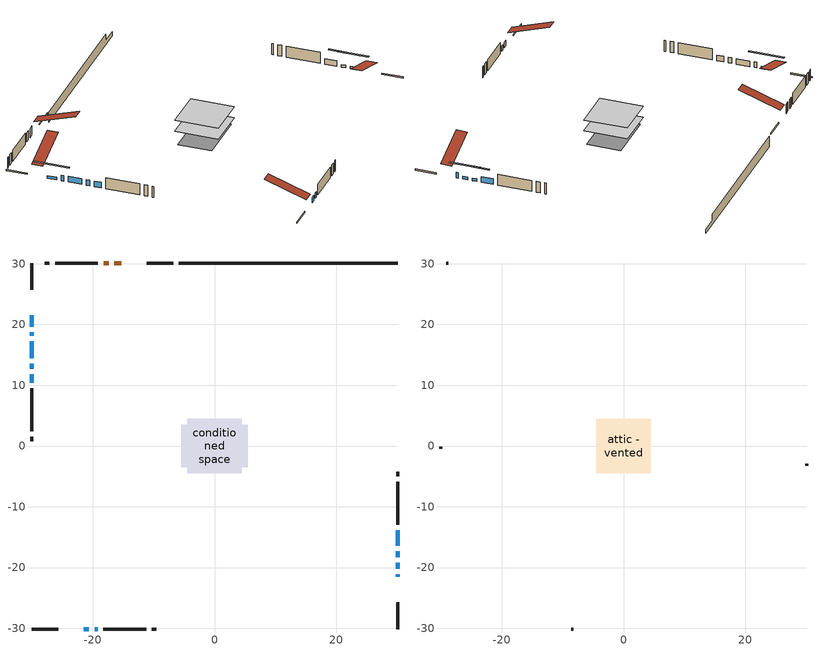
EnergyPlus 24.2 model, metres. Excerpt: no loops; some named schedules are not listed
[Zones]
conditioned space
 floor outside (Floor1 construction): -0.37,-0.37 -0.37,0.37 0.37,0.37 0.37,-0.37 z0.61
 floor adiabatic (AdiabaticFloorConstruction): -4.48,-4.48 -4.48,4.48 4.48,4.48 4.48,-4.48 z0.61
 floor foundation (Slab1 construction): -5.49,-3.5 -5.49,3.5 5.49,3.5 5.49,-3.5 z-1.68
 wall outside (RimJoist1 construction): -6.78,30.11 -11.19,30.11 / -30.11,-30.11 -25.71,-30.11 / -30.11,30.11 -30.11,25.71 / 30.11,-30.11 30.11,-25.71 z0.61:0.91
 wall outside (AdiabaticWallConstruction 1): -15.35,30.11 -16.48,30.11 / -17.41,30.11 -18.26,30.11 z0.61:2.64
 wall outside (AdiabaticWallConstruction): 30.11,-21.55 30.11,-21.13 / -21.55,-30.11 -20.67,-30.11 / -30.11,18.69 -30.11,18.13 / 30.11,-16.41 30.11,-13.88 / -30.11,17.2 -30.11,14.44 / -30.11,13.52 -30.11,12.75 / -30.11,11.83 -30.11,10.43 / -19.74,-30.11 -19.23,-30.11 z0.61:1.83; 30.11,-20.2 30.11,-19.24 / 30.11,-18.31 30.11,-17.34 / -30.11,21.55 -30.11,19.62 z0.61:1.17
 wall outside (Wall1 construction): -19.19,30.11 -26.23,30.11 / -18.3,-30.11 -11.26,-30.11 / -30.11,9.5 -30.11,2.46 / 30.11,-12.95 30.11,-5.91 z0.61:3.05
 wall outside (Wall2 construction): -27.16,30.11 -27.93,30.11 / -10.33,-30.11 -9.57,-30.11 / -30.11,1.53 -30.11,0.77 / 30.11,-4.98 30.11,-4.22 z0.61:3.05
 wall foundation (FoundationWall1 construction): -5.85,30.11,-1.68 -5.85,30.11,0.61 26.52,30.11,0.61 26.52,30.11,-0.77 30.11,30.11,-0.77 30.11,30.11,-1.68
 window (WindowConstruction 5): 30.11,-21.55 30.11,-21.13 z0.61:1.83
 window (WindowConstruction 7): 30.11,-20.2 30.11,-19.24 z0.61:1.17
 window (WindowConstruction 8): 30.11,-18.31 30.11,-17.34 z0.61:1.17
 window (WindowConstruction 9): -30.11,21.55 -30.11,19.62 z0.61:1.17
 window (WindowConstruction 10): -21.55,-30.11 -20.67,-30.11 z0.61:1.83
 window (WindowConstruction 6): -30.11,18.69 -30.11,18.13 z0.61:1.83
 window (WindowConstruction): 30.11,-16.41 30.11,-13.88 z0.61:1.83
 window (WindowConstruction 1): -30.11,17.2 -30.11,14.44 z0.61:1.83
 window (WindowConstruction 2): -30.11,13.52 -30.11,12.75 z0.61:1.83
 window (WindowConstruction 3): -30.11,11.83 -30.11,10.43 z0.61:1.83
 window (WindowConstruction 4): -19.74,-30.11 -19.23,-30.11 z0.61:1.83
 door (Door): -15.35,30.11 -16.48,30.11 z0.61:2.64
 door (Door 1): -17.41,30.11 -18.26,30.11 z0.61:2.64
 ceiling adiabatic (AdiabaticFloorConstruction): 4.48,-4.48 4.48,4.48 -4.48,4.48 -4.48,-4.48 z0.61
attic - vented
 floor to conditioned space (Floor2 construction Reversed): -4.48,-4.48 -4.48,4.48 4.48,4.48 4.48,-4.48 z3.05
 wall outside (Wall3 construction): -28.86,30.11 -29.18,30.11 / -8.64,-30.11 -8.31,-30.11 / -30.11,-0.16 -30.11,-0.49 / 30.11,-3.29 30.11,-2.96 z0.61:3.05
 roof outside (Roof1 construction): -14.42,30.11,3.05 -14.42,21.39,5.96 -12.12,21.39,5.96 -12.12,30.11,3.05; -22.48,-30.11,3.05 -22.48,-21.39,5.96 -24.78,-21.39,5.96 -24.78,-30.11,3.05; -30.11,22.48,3.05 -21.39,22.48,5.96 -21.39,24.78,5.96 -30.11,24.78,3.05; 30.11,-22.48,3.05 21.39,-22.48,5.96 21.39,-24.78,5.96 30.11,-24.78,3.05
shading: 30.11,-16.5 30.11,-22.94 30.53,-22.94 30.53,-16.5 z3.91; 30.11,-14.6 30.11,-21.05 30.53,-21.05 30.53,-14.6 z3.91; -30.11,16.88 -30.11,24.29 -30.53,24.29 -30.53,16.88 z3.91
[Building]
Building 1: Terrain=Suburbs
[Site:Location]
Ottawa Intl AP_ON: Latitude {deg}=45.32; Longitude {deg}=-75.67; Time Zone {hr}=-5; Elevation {m}=115; Keep Site Location Information=Yes
[Site:GroundTemperature:Shallow]
1.18808, -1.19398, -1.38475, -0.254337, 4.28362, 8.80044, 12.7163, 15.1969, 15.4076, 13.3901, 9.57408, 5.19582
[Site:WaterMainsTemperature]
Calculation Method=Schedule; Temperature Schedule=mains temperature schedule
[Material] Roughness=Rough; Thermal Absorptance=0.9
Name | Thickness {m} | Conductivity {W/m-K} | Density {kg/m3} | Specific Heat {J/kg-K} | Solar Absorptance | Visible Absorptance
asphalt or fiberglass shingles | 0.00635 | 0.162714 | 1121.4 | 1465.45 | 0.4 | 0.4
ceiling loosefill ins | 0.254 | 0.0480833 | 16.02 | 1046.75 | 0.7 | 0.7
ceiling stud and cavity | 0.1397 | 0.159311 | 65.682 | 1177.47 | 0.7 | 0.7
concrete 4.0 in. | 0.1016 | 1.803125 | 2242.8 | 837.4 | 0.7 | 0.7
concrete 8.0 in. | 0.2032 | 1.803125 | 2242.8 | 837.4 | 0.7 | 0.7
door material | 0.04445 | 0.0451087 | 512.64 | 1214.23 | 0.7 | 0.7
exterior vertical ins | 0.02604 | 0.029427 | 32.04 | 1214.23 | 0.7 | 0.7
floor covering | 0.0127 | 0.0433444 | 54.468 | 1339.84 | 0.6 | 0.6
floor rigid ins; wall rigid ins | 0.512978 | 0.029427 | 32.04 | 1214.23 | 0.7 | 0.7
floor stud and cavity | 0.1397 | 0.0913819 | 92.3553 | 1139.71 | 0.7 | 0.7
floor stud and cavity 1 | 0.1397 | 1.75129 | 37.0049 | 1207.88 | 0.7 | 0.7
furniture material conditioned space 1 | 0.1524 | 0.115458 | 640.8 | 1214.23 | 0.6 | 0.6
gypsum board | 0.0127 | 0.160291 | 801 | 837.4 | 0.6 | 0.6
gypsum board 1 | 0.0127 | 0.160291 | 801 | 837.4 | 0.7 | 0.7
osb sheathing 0.5 in. | 0.0127 | 0.115458 | 512.64 | 1214.23 | 0.7 | 0.7
osb sheathing 0.75 in. | 0.01905 | 0.115458 | 512.64 | 1214.23 | 0.7 | 0.7
osb sheathing 2.0 in. | 0.0508 | 0.115458 | 512.64 | 1214.23 | 0.7 | 0.7
rim joist stud and cavity | 0.0508 | 0.0379815 | 125.044 | 1163.47 | 0.6 | 0.6
wall stud and cavity | 0.1397 | 0.0986797 | 139.0536 | 1170.24 | 0.7 | 0.7
wall stud and cavity 1 | 0.1397 | 0.107797 | 139.0536 | 1170.24 | 0.7 | 0.7
wall stud and cavity 2 | 0.0889 | 6.1454 | 50.32683 | 1063.81 | 0.6 | 0.6
wall stud and cavity 3 | 0.0889 | 0.380278 | 52.3479 | 1209.89 | 0.7 | 0.7
wall stud and cavity 4 | 0.0889 | 0.391764 | 83.0341 | 1211.67 | 0.7 | 0.7
wood siding | 0.0254 | 0.102417 | 544.68 | 1172.36 | 0.4 | 0.4
wood siding 1 | 0.00254 | 0.102417 | 544.68 | 1172.36 | 0.4 | 0.4
wood siding 2; wood siding 3; wood siding 4 | 0.0254 | 0.102417 | 544.68 | 1172.36 | 0.7 | 0.7
[WindowMaterial:SimpleGlazingSystem]
Name | U-Factor {W/m2-K} | Solar Heat Gain Coefficient
WindowMaterial | 4.755325 | 0.65
WindowMaterial 1 | 3.03659 | 0.65
WindowMaterial 2 | 3.07293 | 0.56
WindowMaterial 3 | 3.05704 | 0.61
WindowMaterial 4 | 3.128578 | 0.47
WindowMaterial 5 | 4.28064 | 0.65
WindowMaterial 6 | 4.156296 | 0.66
WindowMaterial 7 | 2.52046 | 0.43
WindowMaterial 8 | 3.0383 | 0.46
[Construction]
AdiabaticFloorConstruction: floor stud and cavity 1, floor rigid ins, osb sheathing 0.75 in., floor covering
AdiabaticWallConstruction: wood siding 3, wall rigid ins, wall stud and cavity 3, gypsum board
AdiabaticWallConstruction 1: wood siding 4, wall rigid ins, wall stud and cavity 3, gypsum board
Door; Door 1: door material
Floor1 construction: floor stud and cavity, osb sheathing 0.75 in., floor covering
Floor2 construction Reversed: gypsum board, ceiling stud and cavity, ceiling loosefill ins
FoundationWall1 construction: concrete 8.0 in., gypsum board 1
furniture construction conditioned space 1: furniture material conditioned space 1
PartitionWallConstruction: gypsum board, wall stud and cavity 4, gypsum board
RimJoist1 construction: wood siding 2, osb sheathing 2.0 in., rim joist stud and cavity
Roof1 construction: asphalt or fiberglass shingles
Slab1 construction: concrete 4.0 in.
Wall1 construction: wood siding, osb sheathing 0.5 in., wall stud and cavity, gypsum board
Wall2 construction: wood siding, osb sheathing 0.5 in., wall stud and cavity 1, gypsum board
Wall3 construction: wood siding 1, wall stud and cavity 2
WindowConstruction: WindowMaterial
WindowConstruction 1: WindowMaterial 1
WindowConstruction 10; WindowConstruction 8: WindowMaterial 8
WindowConstruction 2: WindowMaterial 2
WindowConstruction 3: WindowMaterial 3
WindowConstruction 4: WindowMaterial 4
WindowConstruction 5: WindowMaterial 5
WindowConstruction 6: WindowMaterial 6
WindowConstruction 7; WindowConstruction 9: WindowMaterial 7
[Zone] Multiplier=1; Part of Total Floor Area=Yes
Name | Volume {m3}
attic - vented | 37.9034
conditioned space | 383.3
[Space]
Name | Zone | Volume {m3}
attic - vented 1 | attic - vented | 37.9034
conditioned space 1 | conditioned space | 383.3
[ZoneInfiltration:EffectiveLeakageArea]
infil attic - vented 1: Zone or Space=attic - vented 1; Schedule=Always On Discrete; Effective Air Leakage Area {cm2}=3379.79; Stack Coefficient=0.000371836; Wind Coefficient=1.30285e-05
[ZoneMixing]
whole house fan mix: Zone or Space=attic - vented; Schedule=Always On Continuous; Design Flow Rate Calculation Method=Flow/Zone; Design Flow Rate {m3/s}=0; Source Zone or Space=conditioned space
[SurfaceProperty:ExposedFoundationPerimeter]
Slab1: Exposed Perimeter Calculation Method=TotalExposedPerimeter; Total Exposed Perimeter {m}=35.967
[InternalMass] Zone or ZoneList=conditioned space; Space or SpaceList=conditioned space 1
Name | Construction | Surface Area {m2}
furniture mass conditioned space 1 | furniture construction conditioned space 1 | 63.112
partition wall mass | PartitionWallConstruction | 157.78
[Lights]
interior lighting: Zone or ZoneList or Space or SpaceList=conditioned space 1; Schedule=interior lighting schedule; Design Level Calculation Method=LightingLevel; Lighting Level {W}=343.2; Return Air Fraction=0; Fraction Radiant=0.6; Fraction Visible=0.2; Fraction Replaceable=1
[People]
occupants: Zone or ZoneList or Space or SpaceList=conditioned space 1; Number of People Schedule=occupants schedule; Number of People Calculation Method=People; Number of People=3; Fraction Radiant=0.314171; Sensible Heat Fraction=0.56303; Activity Level Schedule=occupants activity schedule; Carbon Dioxide Generation Rate {m3/s-W}=0; Enable ASHRAE 55 Comfort Warnings=No; Mean Radiant Temperature Calculation Type=EnclosureAveraged
[ElectricEquipment] Zone or ZoneList or Space or SpaceList=conditioned space 1; Design Level Calculation Method=EquipmentLevel
Name | Schedule | Design Level {W} | Fraction Latent | Fraction Radiant | Fraction Lost
clothes dryer | clothes dryer schedule | 140.772 | 0.015 | 0.081 | 0.85
clothes washer | clothes washer schedule | 32.1985 | 0.03 | 0.162 | 0.7
cooking range | cooking range schedule | 215.147 | 0.08 | 0.432 | 0.2
dishwasher | dishwasher schedule | 66.8632 | 0.3 | 0.18 | 0.4
fridge | fridge schedule | 72.9452 | 0 | 0.6 | 0
mech vent house fan | mech vent house fan schedule | 6.33333 | 0 | 0 | 1
mech vent house fan cfis | mech vent house fan cfis schedule | 0 | 0 | 0 | 0
misc plug loads | misc plug loads schedule | 494.7 | 0.045 | 0.513 | 0.1
whole house fan | Always On Discrete | 0 | 0 | 0 | 1
[OtherEquipment] Zone or ZoneList or Space or SpaceList=conditioned space 1; Design Level Calculation Method=EquipmentLevel
Name | Fuel Type | Schedule | Design Level {W} | Fraction Latent | Fraction Radiant | Fraction Lost
clothes dryer 1 | Electricity | clothes dryer schedule | 0 | 0.015 | 0.081 | 0.85
cooking range 1 | Electricity | cooking range schedule | 0 | 0.08 | 0.432 | 0.2
general water use latent | None | general water use schedule | 62.594 | 1 | 0 | 0
general water use sensible | None | general water use schedule | -61.6891 | 0 | 0.6 | 0
mech vent house fan latent load | None | Always On Discrete | 0 | 1 | 0 | 0
mech vent house fan sensible load | None | Always On Discrete | 0 | 0 | 0 | 0
water heater energy adjustment1 | Electricity | Always On Discrete | 0.01 | 0 | 0 | 1
[ZoneInfiltration:DesignFlowRate] Zone or ZoneList or Space or SpaceList=conditioned space 1; Schedule=Always On Discrete; Design Flow Rate Calculation Method=Flow/Zone; Design Flow Rate {m3/s}=0
infil flow; natural vent flow; whole house fan flow
[AvailabilityManager:Scheduled]
central ac and furnace airloop Availability Manager: Schedule=Always On Discrete
[Foundation:Kiva]
Foundation Kiva 1: Initial Indoor Air Temperature {C}=18; Wall Height Above Grade {m}=0.609996; Wall Depth Below Slab {m}=0.2032; Custom Block Material Name 1=exterior vertical ins; Custom Block Depth 1 {m}=2.28999; Custom Block X Position 1 {m}=0.2159; Custom Block Z Position 1 {m}=0
[Foundation:Kiva:Settings]
Soil Conductivity {W/m-K}=0.849921; Soil Density {kg/m3}=1842.3; Soil Specific Heat {J/kg-K}=418.7; Ground Solar Absorptivity=0.9; Ground Thermal Absorptivity=0.9; Ground Surface Roughness {m}=0.03; Far-Field Width {m}=40; Deep-Ground Boundary Condition=ZeroFlux; Deep-Ground Depth {m}=40; Minimum Cell Dimension {m}=0.2; Maximum Cell Growth Coefficient=3; Simulation Timestep=Timestep
[Exterior:Lights]
exterior lighting: Schedule=exterior lighting schedule; Design Level {W}=75.6
[EnergyManagementSystem:GlobalVariable]
central_ac_and_furnace_airloop_Fan_RTF
infil_program_Qfan
infil_program_Qinf
natural_vent_program_Qnv
natural_vent_program_Qwhf
[EnergyManagementSystem:Sensor]
Name | Output:Variable or Output:Meter Index Key | Output:Variable or Output:Meter
airflow_gain | infil flow | Infiltration Sensible Heat Gain Energy
airflow_gain_1 | natural vent flow | Infiltration Sensible Heat Gain Energy
airflow_gain_2 | whole house fan flow | Infiltration Sensible Heat Gain Energy
airflow_loss | infil flow | Infiltration Sensible Heat Loss Energy
airflow_loss_1 | natural vent flow | Infiltration Sensible Heat Loss Energy
airflow_loss_2 | whole house fan flow | Infiltration Sensible Heat Loss Energy
clg_load_cond |  | Cooling:EnergyTransfer:Zone:CONDITIONED SPACE
clg_sp_s; clg_sp_s_1 | cooling setpoint | Schedule Value
clothes_dryer_exhaust_0_sch_s | clothes dryer exhaust 0 schedule | Schedule Value
cool_season | cooling season schedule | Schedule Value
htg_load_cond |  | Heating:EnergyTransfer:Zone:CONDITIONED SPACE
htg_sp_s; htg_sp_s_1 | heating setpoint | Schedule Value
ig_ee_conv | clothes dryer | Electric Equipment Convective Heating Energy
ig_ee_conv_2 | cooking range | Electric Equipment Convective Heating Energy
ig_ee_conv_4 | fridge | Electric Equipment Convective Heating Energy
ig_ee_conv_5 | misc plug loads | Electric Equipment Convective Heating Energy
ig_ee_conv_6 | whole house fan | Electric Equipment Convective Heating Energy
ig_ee_rad | clothes dryer | Electric Equipment Radiant Heating Energy
ig_ee_rad_2 | cooking range | Electric Equipment Radiant Heating Energy
ig_ee_rad_4 | fridge | Electric Equipment Radiant Heating Energy
ig_ee_rad_5 | misc plug loads | Electric Equipment Radiant Heating Energy
ig_ee_rad_6 | whole house fan | Electric Equipment Radiant Heating Energy
ig_lgt_conv | interior lighting | Lights Convective Heating Energy
ig_lgt_rad | interior lighting | Lights Radiant Heating Energy
ig_lgt_vis | interior lighting | Lights Visible Radiation Heating Energy
ig_oe_conv | clothes dryer 1 | Other Equipment Convective Heating Energy
ig_oe_conv_1 | cooking range 1 | Other Equipment Convective Heating Energy
ig_oe_conv_2 | general water use latent | Other Equipment Convective Heating Energy
ig_oe_conv_3 | general water use sensible | Other Equipment Convective Heating Energy
ig_oe_conv_4 | water heater energy adjustment1 | Other Equipment Convective Heating Energy
ig_oe_rad | clothes dryer 1 | Other Equipment Radiant Heating Energy
ig_oe_rad_1 | cooking range 1 | Other Equipment Radiant Heating Energy
ig_oe_rad_2 | general water use latent | Other Equipment Radiant Heating Energy
ig_oe_rad_3 | general water use sensible | Other Equipment Radiant Heating Energy
ig_oe_rad_4 | water heater energy adjustment1 | Other Equipment Radiant Heating Energy
ig_ppl_conv | occupants | People Convective Heating Energy
ig_ppl_rad | occupants | People Radiant Heating Energy
im_conv | furniture mass conditioned space 1 | Surface Inside Face Convection Heat Gain Energy
im_conv_1 | partition wall mass | Surface Inside Face Convection Heat Gain Energy
im_ig | furniture mass conditioned space 1 | Surface Inside Face Internal Gains Radiation Heat Gain Energy
im_ig_1 | partition wall mass | Surface Inside Face Internal Gains Radiation Heat Gain Energy
im_lgt | furniture mass conditioned space 1 | Surface Inside Face Lights Radiation Heat Gain Energy
im_lgt_1 | partition wall mass | Surface Inside Face Lights Radiation Heat Gain Energy
im_sol | furniture mass conditioned space 1 | Surface Inside Face Solar Radiation Heat Gain Energy
im_sol_1 | partition wall mass | Surface Inside Face Solar Radiation Heat Gain Energy
im_surf | furniture mass conditioned space 1 | Surface Inside Face Net Surface Thermal Radiation Heat Gain Energy
im_surf_1 | partition wall mass | Surface Inside Face Net Surface Thermal Radiation Heat Gain Energy
mv_conv | mech vent house fan | Electric Equipment Convective Heating Energy
mv_conv_1 | mech vent house fan cfis | Electric Equipment Convective Heating Energy
mv_conv_2 | mech vent house fan latent load | Other Equipment Convective Heating Energy
mv_conv_3 | mech vent house fan sensible load | Other Equipment Convective Heating Energy
mv_rad | mech vent house fan | Electric Equipment Radiant Heating Energy
mv_rad_1 | mech vent house fan cfis | Electric Equipment Radiant Heating Energy
mv_rad_2 | mech vent house fan latent load | Other Equipment Radiant Heating Energy
mv_rad_3 | mech vent house fan sensible load | Other Equipment Radiant Heating Energy
natural_vent_s | natural vent schedule | Schedule Value
out_pb_s |  | Site Outdoor Air Barometric Pressure
out_wt_s |  | Site Outdoor Air Humidity Ratio
site_vw_s |  | Site Wind Speed
ss_back_out | Window1 | Surface Window Shortwave from Zone Back Out Window Heat Transfer Rate
ss_back_out_1 | Window10 | Surface Window Shortwave from Zone Back Out Window Heat Transfer Rate
ss_back_out_10 | Window9 | Surface Window Shortwave from Zone Back Out Window Heat Transfer Rate
ss_back_out_2 | Window11 | Surface Window Shortwave from Zone Back Out Window Heat Transfer Rate
ss_back_out_3 | Window12 | Surface Window Shortwave from Zone Back Out Window Heat Transfer Rate
ss_back_out_4 | Window14 | Surface Window Shortwave from Zone Back Out Window Heat Transfer Rate
ss_back_out_5 | Window2 | Surface Window Shortwave from Zone Back Out Window Heat Transfer Rate
ss_back_out_6 | Window3 | Surface Window Shortwave from Zone Back Out Window Heat Transfer Rate
ss_back_out_7 | Window6 | Surface Window Shortwave from Zone Back Out Window Heat Transfer Rate
ss_back_out_8 | Window7 | Surface Window Shortwave from Zone Back Out Window Heat Transfer Rate
ss_back_out_9 | Window8 | Surface Window Shortwave from Zone Back Out Window Heat Transfer Rate
ss_conv | Door1 | Surface Inside Face Convection Heat Gain Energy
ss_conv_1 | Door3 | Surface Inside Face Convection Heat Gain Energy
ss_conv_10 | Window7 | Surface Inside Face Convection Heat Gain Energy
ss_conv_11 | Window8 | Surface Inside Face Convection Heat Gain Energy
ss_conv_12 | Window9 | Surface Inside Face Convection Heat Gain Energy
ss_conv_2 | Window1 | Surface Inside Face Convection Heat Gain Energy
ss_conv_3 | Window10 | Surface Inside Face Convection Heat Gain Energy
ss_conv_4 | Window11 | Surface Inside Face Convection Heat Gain Energy
ss_conv_5 | Window12 | Surface Inside Face Convection Heat Gain Energy
ss_conv_6 | Window14 | Surface Inside Face Convection Heat Gain Energy
ss_conv_7 | Window2 | Surface Inside Face Convection Heat Gain Energy
ss_conv_8 | Window3 | Surface Inside Face Convection Heat Gain Energy
ss_conv_9 | Window6 | Surface Inside Face Convection Heat Gain Energy
ss_ig | Door1 | Surface Inside Face Internal Gains Radiation Heat Gain Energy
ss_ig_1 | Door3 | Surface Inside Face Internal Gains Radiation Heat Gain Energy
ss_ig_10 | Window7 | Surface Inside Face Internal Gains Radiation Heat Gain Energy
ss_ig_11 | Window8 | Surface Inside Face Internal Gains Radiation Heat Gain Energy
ss_ig_12 | Window9 | Surface Inside Face Internal Gains Radiation Heat Gain Energy
ss_ig_2 | Window1 | Surface Inside Face Internal Gains Radiation Heat Gain Energy
ss_ig_3 | Window10 | Surface Inside Face Internal Gains Radiation Heat Gain Energy
ss_ig_4 | Window11 | Surface Inside Face Internal Gains Radiation Heat Gain Energy
ss_ig_5 | Window12 | Surface Inside Face Internal Gains Radiation Heat Gain Energy
ss_ig_6 | Window14 | Surface Inside Face Internal Gains Radiation Heat Gain Energy
ss_ig_7 | Window2 | Surface Inside Face Internal Gains Radiation Heat Gain Energy
ss_ig_8 | Window3 | Surface Inside Face Internal Gains Radiation Heat Gain Energy
ss_ig_9 | Window6 | Surface Inside Face Internal Gains Radiation Heat Gain Energy
ss_lgt | Door1 | Surface Inside Face Lights Radiation Heat Gain Energy
ss_lgt_1 | Door3 | Surface Inside Face Lights Radiation Heat Gain Energy
ss_sol | Door1 | Surface Inside Face Solar Radiation Heat Gain Energy
ss_sol_1 | Door3 | Surface Inside Face Solar Radiation Heat Gain Energy
ss_surf | Door1 | Surface Inside Face Net Surface Thermal Radiation Heat Gain Energy
ss_surf_1 | Door3 | Surface Inside Face Net Surface Thermal Radiation Heat Gain Energy
ss_surf_10 | Window7 | Surface Inside Face Net Surface Thermal Radiation Heat Gain Energy
ss_surf_11 | Window8 | Surface Inside Face Net Surface Thermal Radiation Heat Gain Energy
ss_surf_12 | Window9 | Surface Inside Face Net Surface Thermal Radiation Heat Gain Energy
ss_surf_2 | Window1 | Surface Inside Face Net Surface Thermal Radiation Heat Gain Energy
ss_surf_3 | Window10 | Surface Inside Face Net Surface Thermal Radiation Heat Gain Energy
ss_surf_4 | Window11 | Surface Inside Face Net Surface Thermal Radiation Heat Gain Energy
ss_surf_5 | Window12 | Surface Inside Face Net Surface Thermal Radiation Heat Gain Energy
ss_surf_6 | Window14 | Surface Inside Face Net Surface Thermal Radiation Heat Gain Energy
ss_surf_7 | Window2 | Surface Inside Face Net Surface Thermal Radiation Heat Gain Energy
ss_surf_8 | Window3 | Surface Inside Face Net Surface Thermal Radiation Heat Gain Energy
ss_surf_9 | Window6 | Surface Inside Face Net Surface Thermal Radiation Heat Gain Energy
ss_trans_in | Window1 | Surface Window Transmitted Solar Radiation Rate
ss_trans_in_1 | Window10 | Surface Window Transmitted Solar Radiation Rate
ss_trans_in_10 | Window9 | Surface Window Transmitted Solar Radiation Rate
ss_trans_in_2 | Window11 | Surface Window Transmitted Solar Radiation Rate
ss_trans_in_3 | Window12 | Surface Window Transmitted Solar Radiation Rate
ss_trans_in_4 | Window14 | Surface Window Transmitted Solar Radiation Rate
ss_trans_in_5 | Window2 | Surface Window Transmitted Solar Radiation Rate
ss_trans_in_6 | Window3 | Surface Window Transmitted Solar Radiation Rate
ss_trans_in_7 | Window6 | Surface Window Transmitted Solar Radiation Rate
ss_trans_in_8 | Window7 | Surface Window Transmitted Solar Radiation Rate
ss_trans_in_9 | Window8 | Surface Window Transmitted Solar Radiation Rate
ss_trans_out | Window1 | Surface Inside Face Initial Transmitted Diffuse Transmitted Out Window Solar Radiation Rate
ss_trans_out_1 | Window10 | Surface Inside Face Initial Transmitted Diffuse Transmitted Out Window Solar Radiation Rate
ss_trans_out_10 | Window9 | Surface Inside Face Initial Transmitted Diffuse Transmitted Out Window Solar Radiation Rate
ss_trans_out_2 | Window11 | Surface Inside Face Initial Transmitted Diffuse Transmitted Out Window Solar Radiation Rate
ss_trans_out_3 | Window12 | Surface Inside Face Initial Transmitted Diffuse Transmitted Out Window Solar Radiation Rate
ss_trans_out_4 | Window14 | Surface Inside Face Initial Transmitted Diffuse Transmitted Out Window Solar Radiation Rate
ss_trans_out_5 | Window2 | Surface Inside Face Initial Transmitted Diffuse Transmitted Out Window Solar Radiation Rate
ss_trans_out_6 | Window3 | Surface Inside Face Initial Transmitted Diffuse Transmitted Out Window Solar Radiation Rate
ss_trans_out_7 | Window6 | Surface Inside Face Initial Transmitted Diffuse Transmitted Out Window Solar Radiation Rate
ss_trans_out_8 | Window7 | Surface Inside Face Initial Transmitted Diffuse Transmitted Out Window Solar Radiation Rate
ss_trans_out_9 | Window8 | Surface Inside Face Initial Transmitted Diffuse Transmitted Out Window Solar Radiation Rate
s_conv | Floor1 | Surface Inside Face Convection Heat Gain Energy
s_conv_1 | Floor2 | Surface Inside Face Convection Heat Gain Energy
s_conv_10 | Wall1:0 | Surface Inside Face Convection Heat Gain Energy
s_conv_11 | Wall1:180 | Surface Inside Face Convection Heat Gain Energy
s_conv_12 | Wall1:270 | Surface Inside Face Convection Heat Gain Energy
s_conv_13 | Wall1:90 | Surface Inside Face Convection Heat Gain Energy
s_conv_14 | Wall2:0 | Surface Inside Face Convection Heat Gain Energy
s_conv_15 | Wall2:180 | Surface Inside Face Convection Heat Gain Energy
s_conv_16 | Wall2:270 | Surface Inside Face Convection Heat Gain Energy
s_conv_17 | Wall2:90 | Surface Inside Face Convection Heat Gain Energy
s_conv_2 | FoundationWall1 | Surface Inside Face Convection Heat Gain Energy
s_conv_3 | inferred conditioned ceiling | Surface Inside Face Convection Heat Gain Energy
s_conv_4 | inferred conditioned floor | Surface Inside Face Convection Heat Gain Energy
s_conv_5 | RimJoist1:0 | Surface Inside Face Convection Heat Gain Energy
s_conv_6 | RimJoist1:180 | Surface Inside Face Convection Heat Gain Energy
s_conv_7 | RimJoist1:270 | Surface Inside Face Convection Heat Gain Energy
s_conv_8 | RimJoist1:90 | Surface Inside Face Convection Heat Gain Energy
s_conv_9 | Slab1 | Surface Inside Face Convection Heat Gain Energy
s_ig | Floor1 | Surface Inside Face Internal Gains Radiation Heat Gain Energy
s_ig_1 | Floor2 | Surface Inside Face Internal Gains Radiation Heat Gain Energy
s_ig_10 | Wall1:0 | Surface Inside Face Internal Gains Radiation Heat Gain Energy
s_ig_11 | Wall1:180 | Surface Inside Face Internal Gains Radiation Heat Gain Energy
s_ig_12 | Wall1:270 | Surface Inside Face Internal Gains Radiation Heat Gain Energy
s_ig_13 | Wall1:90 | Surface Inside Face Internal Gains Radiation Heat Gain Energy
